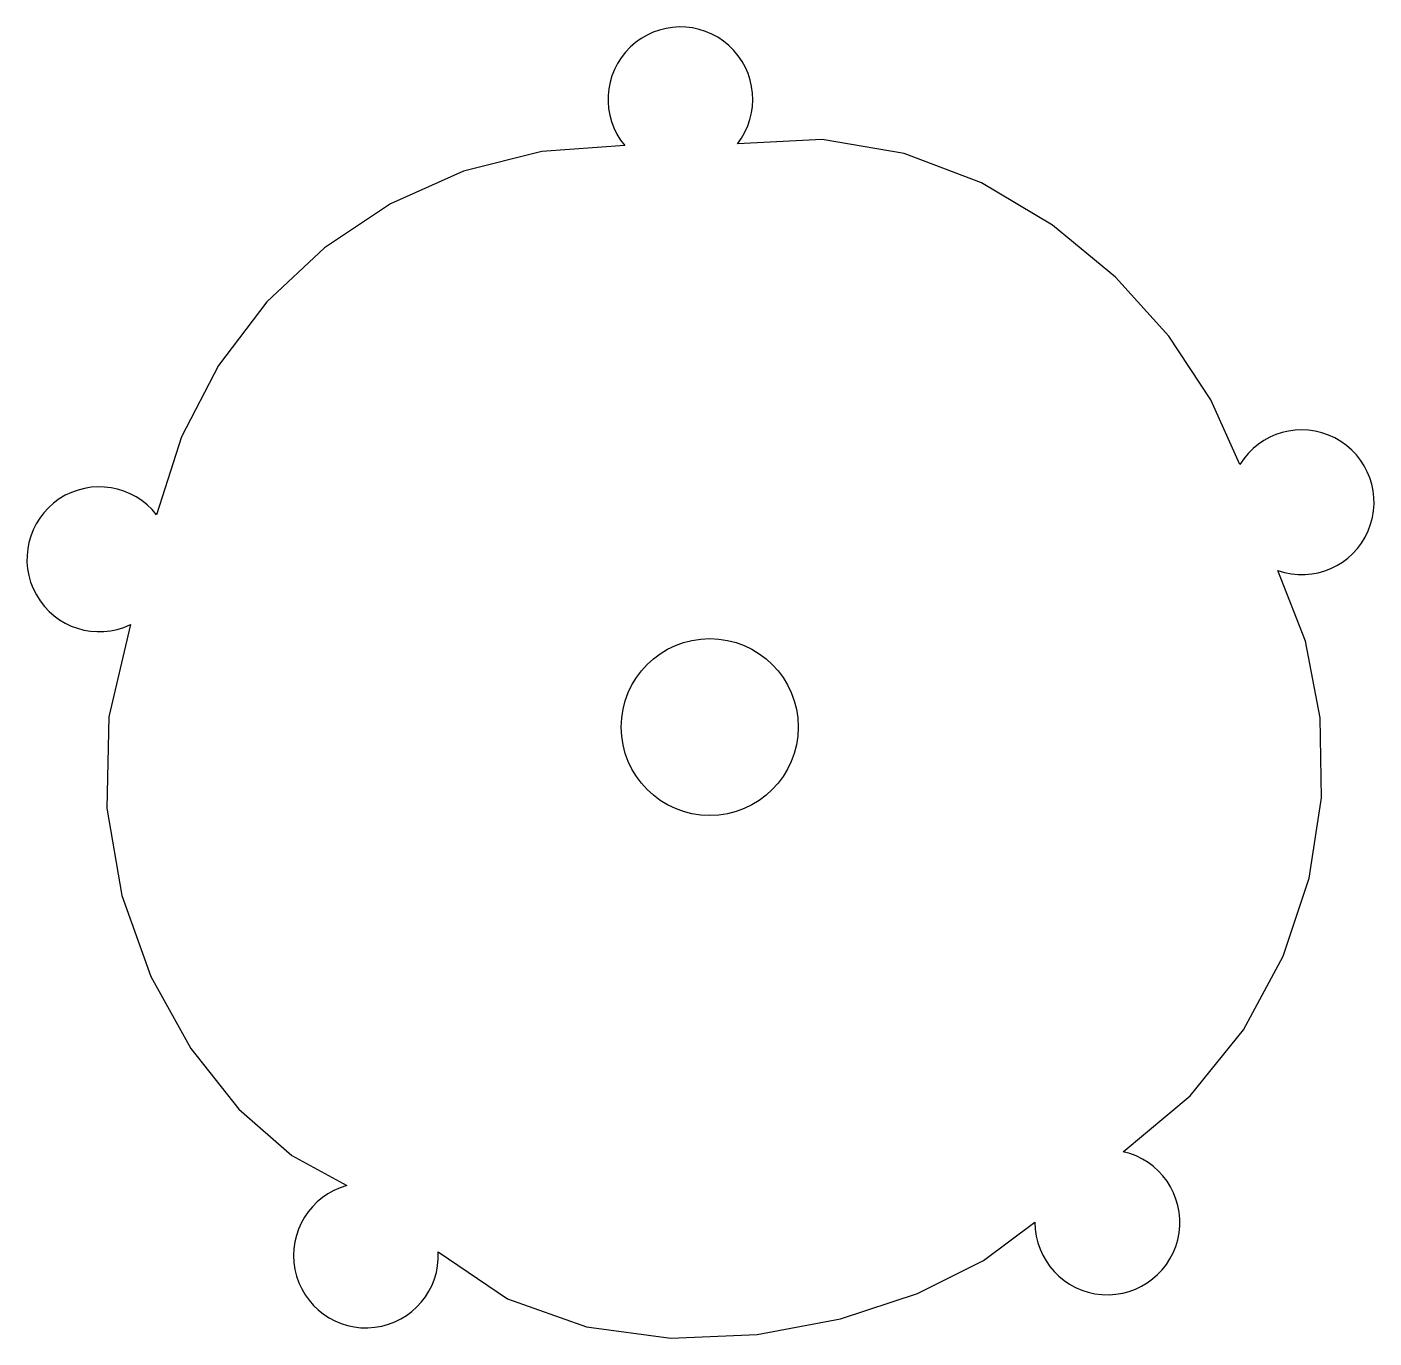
# Model space of a CAD drawing. Extents: x -0.97 to 0.94, y -0.86 to 0.99.
import ezdxf

# ---------------------------------------------------------------- set-up
doc = ezdxf.new("R2010")
doc.units = 0
doc.header["$LTSCALE"] = 0.01
doc.header["$MEASUREMENT"] = 0
doc.layers.get('0').update_dxf_attribs({"lineweight": 20})

msp = doc.modelspace()

# ---------------------------------------------------------------- linework, layer by layer
at = {"color": 0, "linetype": 'ByBlock', "lineweight": -2}
for points in [[(0.0392, 0.8253, 2.09044), (-0.1203, 0.8228, 3.813043)], [(0.8041, 0.2213, 2.09044), (0.7503, 0.3715, 3.813043)], [(-0.7829, 0.3001, 2.09044), (-0.82, 0.1449, 3.813043)], [(0.4603, -0.7007, 2.09044), (0.5849, -0.601, 3.813043)], [(-0.5135, -0.649, 2.09044), (-0.3843, -0.7426, 3.813043)]]:
    msp.add_lwpolyline(points, format="xyb", dxfattribs=at)
for points in [[(-0.1203, 0.8228), (-0.2375, 0.8145), (-0.3487, 0.7865), (-0.452, 0.7406), (-0.5454, 0.6784), (-0.6271, 0.6016), (-0.6952, 0.5118), (-0.7477, 0.4108), (-0.7829, 0.3001)], [(0.7503, 0.3715), (0.7092, 0.4633), (0.6497, 0.553), (0.5742, 0.6367), (0.485, 0.7105), (0.3845, 0.7702), (0.2751, 0.8119), (0.1593, 0.8316), (0.0392, 0.8253)], [(0.5849, -0.601), (0.6801, -0.5219), (0.7556, -0.4285), (0.8116, -0.3245), (0.8483, -0.2138), (0.8657, -0.1001), (0.864, 0.0129), (0.8434, 0.1213), (0.8041, 0.2213)], [(-0.82, 0.1449), (-0.8508, 0.0143), (-0.8535, -0.1146), (-0.8322, -0.2382), (-0.7912, -0.3529), (-0.7347, -0.4549), (-0.6668, -0.5407), (-0.5916, -0.6066), (-0.5135, -0.649)], [(-0.3843, -0.7426), (-0.2864, -0.8095), (-0.1746, -0.8491), (-0.055, -0.8648), (0.0669, -0.8599), (0.1851, -0.8377), (0.294, -0.8015), (0.3876, -0.7548), (0.4603, -0.7007)]]:
    msp.add_lwpolyline(points, dxfattribs=at)
msp.add_circle((0, 0), 0.1252, dxfattribs=at)

doc.saveas('drawing.dxf')
